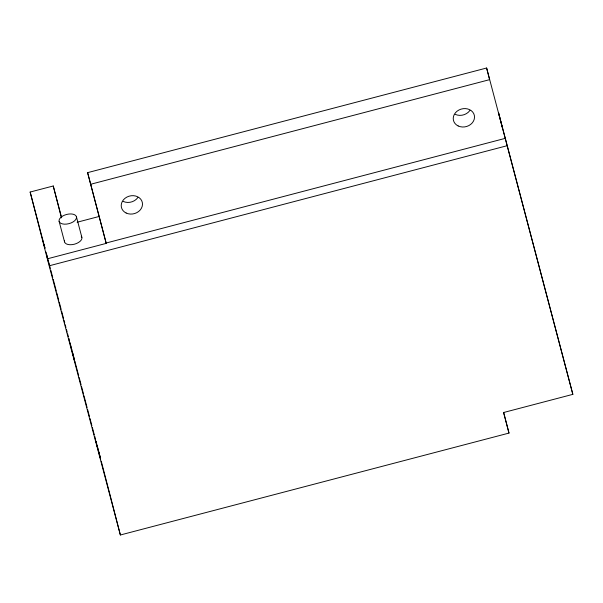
<?xml version="1.0" encoding="UTF-8"?>
<svg xmlns="http://www.w3.org/2000/svg" width="603" height="603" viewBox="0 0 603 603"><rect width="100%" height="100%" fill="white"/><g stroke="black" fill="none" stroke-linecap="round" stroke-linejoin="round"><path stroke-width="0.9" d="M47.328 258.83L106.226 243.386L87.608 172.646L486.621 68.011L572.85 394.354L503.558 412.527L508.992 433.082L120.374 534.989L47.328 258.83L30.15 192.04L53.245 185.988L61.657 217.804M90.608 184.284L489.613 79.649L486.621 68.011M77.139 222.236L98.982 216.507M106.128 243.017L505.133 138.388M49.25 265.787L507.153 145.707M43.032 241.012L43.069 241.223M48.918 263.519L48.881 263.307M68.893 338.901L68.93 339.112M74.78 361.408L74.742 361.197M94.761 436.791L94.799 437.002M100.648 459.305L100.611 459.087M43.318 242.059L43.785 243.808M48.165 260.715L48.632 262.463M74.033 358.604L74.501 360.353M100.362 458.25L98.734 452.114M43.989 244.584L44.396 246.137M47.554 258.393L47.961 259.938M69.85 342.474L70.265 344.027M87.608 172.646L106.226 243.386M76.438 216.786A8.955 4.749 -14.8 0 1 64.468 224.173A8.955 4.749 -14.8 0 1 62.418 216.213A8.955 4.749 -14.8 0 1 76.438 216.786L81.865 237.348M59.109 221.331L64.544 241.886M97.045 445.406L97.437 446.891M30.15 192.04L43.604 242.956M44.087 244.773L44.803 247.501M46.009 252.054L47.923 259.328M48.406 261.144L50.328 268.418M50.81 270.234L52.732 277.508M53.215 279.325L56.335 291.151M56.818 292.968L58.74 300.241M59.215 302.058L61.137 309.331M61.619 311.148L63.541 318.422M64.024 320.246L64.74 322.967M65.222 324.791L65.946 327.519M66.428 329.336L67.144 332.065M67.626 333.881L68.35 336.61M68.825 338.426L69.549 341.155M70.031 342.971L71.953 350.245M72.428 352.069L73.151 354.79M73.634 356.614L74.35 359.343M74.832 361.159L78.676 375.707M79.159 377.523L81.081 384.797M81.556 386.613L83.478 393.887M83.96 395.711L87.081 407.53M87.563 409.347L89.485 416.62M89.968 418.437L91.89 425.71M92.372 427.535L94.294 434.808M94.769 436.625L95.493 439.353M95.975 441.17L96.849 444.66M97.173 445.715L99.096 452.989M99.578 454.813L100.294 457.534M44.939 248.195L44.577 246.823L44.893 248.263M72.692 353.539L70.574 345.444M72.873 354.225L73.234 355.597M112.497 504.357L101.251 461.174M46.439 254.165L47.373 257.707L47.057 256.267M99.156 453.464L96.993 445.459M96.804 444.75L95.824 440.997M72.556 352.747L73.295 355.566M99.367 454.278L99.797 455.913M73.506 356.388L73.928 358.024M43.883 244.396L44.313 246.032M99.962 456.554L100.286 457.835M95.282 438.901L95.613 440.175M69.255 340.363L69.586 341.645M74.094 358.664L74.425 359.946M48.232 260.775L48.564 262.049M43.386 242.474L43.718 243.755M572.85 394.354L498.462 112.407L502.397 127.723M503.656 412.354L508.992 433.082M53.245 185.988L61.393 217.668M112.723 505.254L120.374 534.989M469.888 110.462A10.748 9.113 -14.4 0 1 455.182 114.314M137.861 197.528A10.748 9.113 -14.4 0 1 123.155 201.387M81.262 236.233A8.955 4.749 -14.8 0 1 74.388 244.215A8.955 4.749 -14.8 0 1 64.536 240.62M458.182 125.959A10.748 9.113 -14.4 0 0 474.523 117.449A10.748 9.113 -14.4 0 0 458.943 109.995A10.748 9.113 -14.4 0 0 458.182 125.959M126.155 213.025A10.748 9.113 -14.4 0 0 142.496 204.515A10.748 9.113 -14.4 0 0 126.916 197.068A10.748 9.113 -14.4 0 0 126.155 213.025"/></g></svg>
